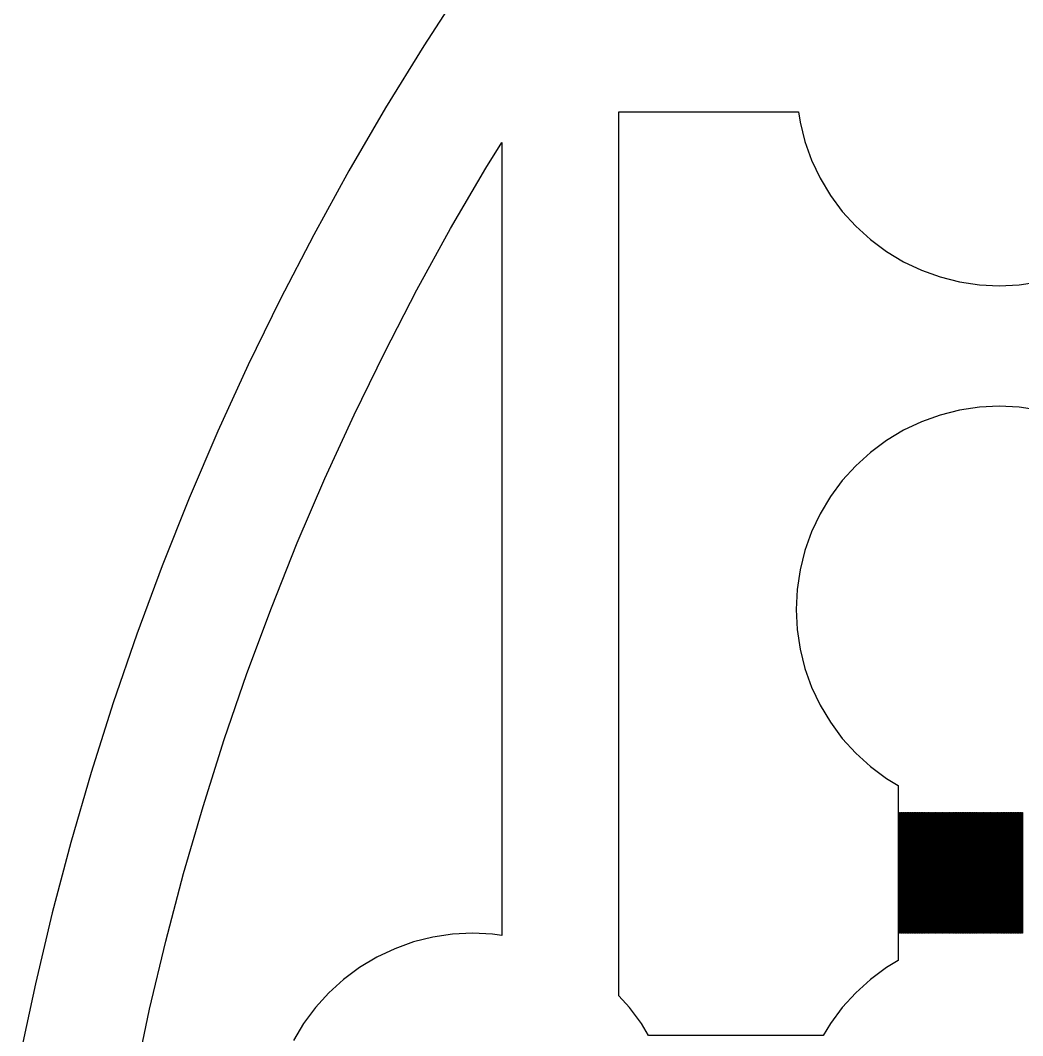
# Model space of a CAD drawing. Extents: x -10 to 91, y -24 to 82.
# Drawn here: x -9.23 to 7.9, y 37.22 to 54.56 of the extents above; entities that cross this region are included whole.
import ezdxf

# ---------------------------------------------------------------- set-up
doc = ezdxf.new("R2010")
doc.units = 0

msp = doc.modelspace()

# ---------------------------------------------------------------- linework, layer by layer
for p, q in [((-1.6555, 55.1674), (-2.33406, 54.1244)), ((-2.33406, 54.1244), (-2.98683, 53.065)), ((-2.98683, 53.065), (-3.6134, 51.9899)), ((1, 37.9025), (1, 53)), ((1, 53), (4.07043, 53)), ((4.07043, 53), (4.09668, 52.823)), ((4.09668, 52.823), (4.17943, 52.4927)), ((-1.27138, 52.0368), (-1, 52.4772)), ((-1, 52.4772), (-1, 38.9296)), ((4.17943, 52.4927), (4.29414, 52.1721)), ((-1.87323, 51.0041), (-1.27138, 52.0368)), ((4.29414, 52.1721), (4.43974, 51.8643)), ((-3.6134, 51.9899), (-4.21339, 50.8998)), ((4.43974, 51.8643), (4.61481, 51.5722)), ((4.61481, 51.5722), (4.81766, 51.2987)), ((4.81766, 51.2987), (5.04634, 51.0463)), ((-2.44955, 49.957), (-1.87323, 51.0041)), ((5.04634, 51.0463), (5.29866, 50.8177)), ((-4.21339, 50.8998), (-4.78647, 49.7953)), ((5.29866, 50.8177), (5.57217, 50.6148)), ((5.57217, 50.6148), (5.86426, 50.4397)), ((5.86426, 50.4397), (6.17209, 50.2941)), ((6.17209, 50.2941), (6.49272, 50.1794)), ((6.49272, 50.1794), (6.82304, 50.0967)), ((-3.00002, 48.8961), (-2.44955, 49.957)), ((6.82304, 50.0967), (7.15988, 50.0467)), ((7.15988, 50.0467), (7.5, 50.03)), ((7.5, 50.03), (7.84012, 50.0467)), ((7.84012, 50.0467), (8.17696, 50.0967)), ((-4.78647, 49.7953), (-5.33224, 48.677)), ((-3.52428, 47.8219), (-3.00002, 48.8961)), ((-5.33224, 48.677), (-5.85043, 47.5457)), ((6.82304, 47.9033), (6.49272, 47.8206)), ((7.15988, 47.9533), (6.82304, 47.9033)), ((7.5, 47.97), (7.15988, 47.9533)), ((7.84012, 47.9533), (7.5, 47.97)), ((8.17696, 47.9033), (7.84012, 47.9533)), ((-4.022, 46.7352), (-3.52428, 47.8219)), ((6.17209, 47.7059), (5.86426, 47.5603)), ((6.49272, 47.8206), (6.17209, 47.7059)), ((-5.85043, 47.5457), (-6.34068, 46.402)), ((5.86426, 47.5603), (5.57217, 47.3852)), ((5.57217, 47.3852), (5.29866, 47.1823)), ((5.29866, 47.1823), (5.04634, 46.9537)), ((5.04634, 46.9537), (4.81766, 46.7013)), ((-4.49292, 45.6367), (-4.022, 46.7352)), ((4.81766, 46.7013), (4.61481, 46.4278)), ((-6.34068, 46.402), (-6.80273, 45.2467)), ((4.61481, 46.4278), (4.43974, 46.1357)), ((4.43974, 46.1357), (4.29414, 45.8279)), ((4.29414, 45.8279), (4.17943, 45.5073)), ((-4.93674, 44.5269), (-4.49292, 45.6367)), ((4.17943, 45.5073), (4.09668, 45.177)), ((-6.80273, 45.2467), (-7.23628, 44.0803)), ((4.09668, 45.177), (4.04672, 44.8401)), ((4.04672, 44.8401), (4.03001, 44.5)), ((-5.3532, 43.4065), (-4.93674, 44.5269)), ((4.03001, 44.5), (4.04672, 44.1599)), ((-7.23628, 44.0803), (-7.64107, 42.9037)), ((4.04672, 44.1599), (4.09668, 43.823)), ((4.09668, 43.823), (4.17943, 43.4927)), ((-5.74202, 42.2763), (-5.3532, 43.4065)), ((4.17943, 43.4927), (4.29414, 43.1721)), ((4.29414, 43.1721), (4.43974, 42.8642)), ((-7.64107, 42.9037), (-8.01686, 41.7174)), ((4.43974, 42.8642), (4.61481, 42.5722)), ((4.61481, 42.5722), (4.81766, 42.2986)), ((-6.10298, 41.1369), (-5.74202, 42.2763)), ((4.81766, 42.2986), (5.04634, 42.0463)), ((5.04634, 42.0463), (5.29866, 41.8176)), ((5.29866, 41.8176), (5.57217, 41.6148)), ((-8.01686, 41.7174), (-8.36343, 40.5223)), ((5.57217, 41.6148), (5.77501, 41.4932)), ((5.77501, 41.4932), (5.77501, 38.5068)), ((-6.43588, 39.9889), (-6.10298, 41.1369)), ((5.785, 38.97), (5.785, 41.03)), ((5.785, 41.03), (5.79501, 41.03)), ((5.79501, 41.03), (5.79501, 38.97)), ((5.80501, 38.97), (5.80501, 41.03)), ((5.80501, 41.03), (5.815, 41.03)), ((5.815, 41.03), (5.815, 38.97)), ((5.82501, 38.97), (5.82501, 41.03)), ((5.82501, 41.03), (5.83501, 41.03)), ((5.83501, 41.03), (5.83501, 38.97)), ((5.845, 38.97), (5.845, 41.03)), ((5.845, 41.03), (5.85501, 41.03)), ((5.85501, 41.03), (5.85501, 38.97)), ((5.86501, 38.97), (5.86501, 41.03)), ((5.86501, 41.03), (5.875, 41.03)), ((5.875, 41.03), (5.875, 38.97)), ((5.88501, 38.97), (5.88501, 41.03)), ((5.88501, 41.03), (5.895, 41.03)), ((5.895, 41.03), (5.895, 38.97)), ((5.90501, 38.97), (5.90501, 41.03)), ((5.90501, 41.03), (5.91501, 41.03)), ((5.91501, 41.03), (5.91501, 38.97)), ((5.925, 38.97), (5.925, 41.03)), ((5.925, 41.03), (5.93501, 41.03)), ((5.93501, 41.03), (5.93501, 38.97)), ((5.94501, 38.97), (5.94501, 41.03)), ((5.94501, 41.03), (5.955, 41.03)), ((5.955, 41.03), (5.955, 38.97)), ((5.96501, 38.97), (5.96501, 41.03)), ((5.96501, 41.03), (5.97501, 41.03)), ((5.97501, 41.03), (5.97501, 38.97)), ((5.985, 38.97), (5.985, 41.03)), ((5.985, 41.03), (5.99501, 41.03)), ((5.99501, 41.03), (5.99501, 38.97)), ((6.005, 38.97), (6.005, 41.03)), ((6.005, 41.03), (6.01501, 41.03)), ((6.01501, 41.03), (6.01501, 38.97)), ((6.02501, 38.97), (6.02501, 41.03)), ((6.02501, 41.03), (6.035, 41.03)), ((6.035, 41.03), (6.035, 38.97)), ((6.04501, 38.97), (6.04501, 41.03)), ((6.04501, 41.03), (6.05501, 41.03)), ((6.05501, 41.03), (6.05501, 38.97)), ((6.065, 38.97), (6.065, 41.03)), ((6.065, 41.03), (6.07501, 41.03)), ((6.07501, 41.03), (6.07501, 38.97)), ((6.08501, 38.97), (6.08501, 41.03)), ((6.08501, 41.03), (6.095, 41.03)), ((6.095, 41.03), (6.095, 38.97)), ((6.10501, 38.97), (6.10501, 41.03)), ((6.10501, 41.03), (6.11501, 41.03)), ((6.11501, 41.03), (6.11501, 38.97)), ((6.125, 38.97), (6.125, 41.03)), ((6.125, 41.03), (6.13501, 41.03)), ((6.13501, 41.03), (6.13501, 38.97)), ((6.145, 38.97), (6.145, 41.03)), ((6.145, 41.03), (6.15501, 41.03)), ((6.15501, 41.03), (6.15501, 38.97)), ((6.16501, 38.97), (6.16501, 41.03)), ((6.16501, 41.03), (6.175, 41.03)), ((6.175, 41.03), (6.175, 38.97)), ((6.18501, 38.97), (6.18501, 41.03)), ((6.18501, 41.03), (6.19501, 41.03)), ((6.19501, 41.03), (6.19501, 38.97)), ((6.205, 38.97), (6.205, 41.03)), ((6.205, 41.03), (6.21501, 41.03)), ((6.21501, 41.03), (6.21501, 38.97)), ((6.22501, 38.97), (6.22501, 41.03)), ((6.22501, 41.03), (6.235, 41.03)), ((6.235, 41.03), (6.235, 38.97)), ((6.24501, 38.97), (6.24501, 41.03)), ((6.24501, 41.03), (6.255, 41.03)), ((6.255, 41.03), (6.255, 38.97)), ((6.26501, 38.97), (6.26501, 41.03)), ((6.26501, 41.03), (6.27501, 41.03)), ((6.27501, 41.03), (6.27501, 38.97)), ((6.285, 38.97), (6.285, 41.03)), ((6.285, 41.03), (6.29501, 41.03)), ((6.29501, 41.03), (6.29501, 38.97)), ((6.30501, 38.97), (6.30501, 41.03)), ((6.30501, 41.03), (6.315, 41.03)), ((6.315, 41.03), (6.315, 38.97)), ((6.32501, 38.97), (6.32501, 41.03)), ((6.32501, 41.03), (6.33501, 41.03)), ((6.33501, 41.03), (6.33501, 38.97)), ((6.345, 38.97), (6.345, 41.03)), ((6.345, 41.03), (6.35501, 41.03)), ((6.35501, 41.03), (6.35501, 38.97)), ((6.36501, 38.97), (6.36501, 41.03)), ((6.36501, 41.03), (6.375, 41.03)), ((6.375, 41.03), (6.375, 38.97)), ((6.38501, 38.97), (6.38501, 41.03)), ((6.38501, 41.03), (6.395, 41.03)), ((6.395, 41.03), (6.395, 38.97)), ((6.40501, 38.97), (6.40501, 41.03)), ((6.40501, 41.03), (6.41501, 41.03)), ((6.41501, 41.03), (6.41501, 38.97)), ((6.425, 38.97), (6.425, 41.03)), ((6.425, 41.03), (6.43501, 41.03)), ((6.43501, 41.03), (6.43501, 38.97)), ((6.44501, 38.97), (6.44501, 41.03)), ((6.44501, 41.03), (6.455, 41.03)), ((6.455, 41.03), (6.455, 38.97)), ((6.46501, 38.97), (6.46501, 41.03)), ((6.46501, 41.03), (6.47501, 41.03)), ((6.47501, 41.03), (6.47501, 38.97)), ((6.485, 38.97), (6.485, 41.03)), ((6.485, 41.03), (6.49501, 41.03)), ((6.49501, 41.03), (6.49501, 38.97)), ((6.505, 38.97), (6.505, 41.03)), ((6.505, 41.03), (6.51501, 41.03)), ((6.51501, 41.03), (6.51501, 38.97)), ((6.52501, 38.97), (6.52501, 41.03)), ((6.52501, 41.03), (6.535, 41.03)), ((6.535, 41.03), (6.535, 38.97)), ((6.54501, 38.97), (6.54501, 41.03)), ((6.54501, 41.03), (6.55501, 41.03)), ((6.55501, 41.03), (6.55501, 38.97)), ((6.565, 38.97), (6.565, 41.03)), ((6.565, 41.03), (6.57501, 41.03)), ((6.57501, 41.03), (6.57501, 38.97)), ((6.58501, 38.97), (6.58501, 41.03)), ((6.58501, 41.03), (6.595, 41.03)), ((6.595, 41.03), (6.595, 38.97)), ((6.60501, 38.97), (6.60501, 41.03)), ((6.60501, 41.03), (6.61501, 41.03)), ((6.61501, 41.03), (6.61501, 38.97)), ((6.625, 38.97), (6.625, 41.03)), ((6.625, 41.03), (6.63501, 41.03)), ((6.63501, 41.03), (6.63501, 38.97)), ((6.645, 38.97), (6.645, 41.03)), ((6.645, 41.03), (6.65501, 41.03)), ((6.65501, 41.03), (6.65501, 38.97)), ((6.66501, 38.97), (6.66501, 41.03)), ((6.66501, 41.03), (6.675, 41.03)), ((6.675, 41.03), (6.675, 38.97)), ((6.68501, 38.97), (6.68501, 41.03)), ((6.68501, 41.03), (6.69501, 41.03)), ((6.69501, 41.03), (6.69501, 38.97)), ((6.705, 38.97), (6.705, 41.03)), ((6.705, 41.03), (6.71501, 41.03)), ((6.71501, 41.03), (6.71501, 38.97)), ((6.72501, 38.97), (6.72501, 41.03)), ((6.72501, 41.03), (6.735, 41.03)), ((6.735, 41.03), (6.735, 38.97)), ((6.74501, 38.97), (6.74501, 41.03)), ((6.74501, 41.03), (6.755, 41.03)), ((6.755, 41.03), (6.755, 38.97)), ((6.76501, 38.97), (6.76501, 41.03)), ((6.76501, 41.03), (6.77501, 41.03)), ((6.77501, 41.03), (6.77501, 38.97)), ((6.785, 38.97), (6.785, 41.03)), ((6.785, 41.03), (6.79501, 41.03)), ((6.79501, 41.03), (6.79501, 38.97)), ((6.80501, 38.97), (6.80501, 41.03)), ((6.80501, 41.03), (6.815, 41.03)), ((6.815, 41.03), (6.815, 38.97)), ((6.82501, 38.97), (6.82501, 41.03)), ((6.82501, 41.03), (6.83501, 41.03)), ((6.83501, 41.03), (6.83501, 38.97)), ((6.845, 38.97), (6.845, 41.03)), ((6.845, 41.03), (6.85501, 41.03)), ((6.85501, 41.03), (6.85501, 38.97)), ((6.86501, 38.97), (6.86501, 41.03)), ((6.86501, 41.03), (6.875, 41.03)), ((6.875, 41.03), (6.875, 38.97)), ((6.88501, 38.97), (6.88501, 41.03)), ((6.88501, 41.03), (6.895, 41.03)), ((6.895, 41.03), (6.895, 38.97)), ((6.90501, 38.97), (6.90501, 41.03)), ((6.90501, 41.03), (6.91501, 41.03)), ((6.91501, 41.03), (6.91501, 38.97)), ((6.925, 38.97), (6.925, 41.03)), ((6.925, 41.03), (6.93501, 41.03)), ((6.93501, 41.03), (6.93501, 38.97)), ((6.94501, 38.97), (6.94501, 41.03)), ((6.94501, 41.03), (6.955, 41.03)), ((6.955, 41.03), (6.955, 38.97)), ((6.96501, 38.97), (6.96501, 41.03)), ((6.96501, 41.03), (6.97501, 41.03)), ((6.97501, 41.03), (6.97501, 38.97)), ((6.985, 38.97), (6.985, 41.03)), ((6.985, 41.03), (6.99501, 41.03)), ((6.99501, 41.03), (6.99501, 38.97)), ((7.005, 38.97), (7.005, 41.03)), ((7.005, 41.03), (7.01501, 41.03)), ((7.01501, 41.03), (7.01501, 38.97)), ((7.02501, 38.97), (7.02501, 41.03)), ((7.02501, 41.03), (7.035, 41.03)), ((7.035, 41.03), (7.035, 38.97)), ((7.04501, 38.97), (7.04501, 41.03)), ((7.04501, 41.03), (7.05501, 41.03)), ((7.05501, 41.03), (7.05501, 38.97)), ((7.065, 38.97), (7.065, 41.03)), ((7.065, 41.03), (7.07501, 41.03)), ((7.07501, 41.03), (7.07501, 38.97)), ((7.08501, 38.97), (7.08501, 41.03)), ((7.08501, 41.03), (7.095, 41.03)), ((7.095, 41.03), (7.095, 38.97)), ((7.10501, 38.97), (7.10501, 41.03)), ((7.10501, 41.03), (7.11501, 41.03)), ((7.11501, 41.03), (7.11501, 38.97)), ((7.125, 38.97), (7.125, 41.03)), ((7.125, 41.03), (7.13501, 41.03)), ((7.13501, 41.03), (7.13501, 38.97)), ((7.145, 38.97), (7.145, 41.03)), ((7.145, 41.03), (7.15501, 41.03)), ((7.15501, 41.03), (7.15501, 38.97)), ((7.16501, 38.97), (7.16501, 41.03)), ((7.16501, 41.03), (7.175, 41.03)), ((7.175, 41.03), (7.175, 38.97)), ((7.18501, 38.97), (7.18501, 41.03)), ((7.18501, 41.03), (7.19501, 41.03)), ((7.19501, 41.03), (7.19501, 38.97)), ((7.205, 38.97), (7.205, 41.03)), ((7.205, 41.03), (7.21501, 41.03)), ((7.21501, 41.03), (7.21501, 38.97)), ((7.22501, 38.97), (7.22501, 41.03)), ((7.22501, 41.03), (7.235, 41.03)), ((7.235, 41.03), (7.235, 38.97)), ((7.24501, 38.97), (7.24501, 41.03)), ((7.24501, 41.03), (7.255, 41.03)), ((7.255, 41.03), (7.255, 38.97)), ((7.26501, 38.97), (7.26501, 41.03)), ((7.26501, 41.03), (7.27501, 41.03)), ((7.27501, 41.03), (7.27501, 38.97)), ((7.285, 38.97), (7.285, 41.03)), ((7.285, 41.03), (7.29501, 41.03)), ((7.29501, 41.03), (7.29501, 38.97)), ((7.30501, 38.97), (7.30501, 41.03)), ((7.30501, 41.03), (7.315, 41.03)), ((7.315, 41.03), (7.315, 38.97)), ((7.32501, 38.97), (7.32501, 41.03)), ((7.32501, 41.03), (7.33501, 41.03)), ((7.33501, 41.03), (7.33501, 38.97)), ((7.345, 38.97), (7.345, 41.03)), ((7.345, 41.03), (7.35501, 41.03)), ((7.35501, 41.03), (7.35501, 38.97)), ((7.36501, 38.97), (7.36501, 41.03)), ((7.36501, 41.03), (7.375, 41.03)), ((7.375, 41.03), (7.375, 38.97)), ((7.38501, 38.97), (7.38501, 41.03)), ((7.38501, 41.03), (7.395, 41.03)), ((7.395, 41.03), (7.395, 38.97)), ((7.40501, 38.97), (7.40501, 41.03)), ((7.40501, 41.03), (7.41501, 41.03)), ((7.41501, 41.03), (7.41501, 38.97)), ((7.425, 38.97), (7.425, 41.03)), ((7.425, 41.03), (7.43501, 41.03)), ((7.43501, 41.03), (7.43501, 38.97)), ((7.44501, 38.97), (7.44501, 41.03)), ((7.44501, 41.03), (7.455, 41.03)), ((7.455, 41.03), (7.455, 38.97)), ((7.46501, 38.97), (7.46501, 41.03)), ((7.46501, 41.03), (7.47501, 41.03)), ((7.47501, 41.03), (7.47501, 38.97)), ((7.485, 38.97), (7.485, 41.03)), ((7.485, 41.03), (7.49501, 41.03)), ((7.49501, 41.03), (7.49501, 38.97)), ((7.50499, 38.97), (7.50499, 41.03)), ((7.50499, 41.03), (7.515, 41.03)), ((7.515, 41.03), (7.515, 38.97)), ((7.52499, 38.97), (7.52499, 41.03)), ((7.52499, 41.03), (7.53499, 41.03)), ((7.53499, 41.03), (7.53499, 38.97)), ((7.545, 38.97), (7.545, 41.03)), ((7.545, 41.03), (7.55499, 41.03)), ((7.55499, 41.03), (7.55499, 38.97)), ((7.56499, 38.97), (7.56499, 41.03)), ((7.56499, 41.03), (7.575, 41.03)), ((7.575, 41.03), (7.575, 38.97)), ((7.58499, 38.97), (7.58499, 41.03)), ((7.58499, 41.03), (7.59499, 41.03)), ((7.59499, 41.03), (7.59499, 38.97)), ((7.605, 38.97), (7.605, 41.03)), ((7.605, 41.03), (7.61499, 41.03)), ((7.61499, 41.03), (7.61499, 38.97)), ((7.625, 38.97), (7.625, 41.03)), ((7.625, 41.03), (7.63499, 41.03)), ((7.63499, 41.03), (7.63499, 38.97)), ((7.64499, 38.97), (7.64499, 41.03)), ((7.64499, 41.03), (7.655, 41.03)), ((7.655, 41.03), (7.655, 38.97)), ((7.66499, 38.97), (7.66499, 41.03)), ((7.66499, 41.03), (7.67499, 41.03)), ((7.67499, 41.03), (7.67499, 38.97)), ((7.685, 38.97), (7.685, 41.03)), ((7.685, 41.03), (7.69499, 41.03)), ((7.69499, 41.03), (7.69499, 38.97)), ((7.70499, 38.97), (7.70499, 41.03)), ((7.70499, 41.03), (7.715, 41.03)), ((7.715, 41.03), (7.715, 38.97)), ((7.72499, 38.97), (7.72499, 41.03)), ((7.72499, 41.03), (7.73499, 41.03)), ((7.73499, 41.03), (7.73499, 38.97)), ((7.745, 38.97), (7.745, 41.03)), ((7.745, 41.03), (7.75499, 41.03)), ((7.75499, 41.03), (7.75499, 38.97)), ((7.765, 38.97), (7.765, 41.03)), ((7.765, 41.03), (7.77499, 41.03)), ((7.77499, 41.03), (7.77499, 38.97)), ((7.78499, 38.97), (7.78499, 41.03)), ((7.78499, 41.03), (7.795, 41.03)), ((7.795, 41.03), (7.795, 38.97)), ((7.80499, 38.97), (7.80499, 41.03)), ((7.80499, 41.03), (7.81499, 41.03)), ((7.81499, 41.03), (7.81499, 38.97)), ((7.825, 38.97), (7.825, 41.03)), ((7.825, 41.03), (7.83499, 41.03)), ((7.83499, 41.03), (7.83499, 38.97)), ((7.84499, 38.97), (7.84499, 41.03)), ((7.84499, 41.03), (7.855, 41.03)), ((7.855, 41.03), (7.855, 38.97)), ((7.86499, 38.97), (7.86499, 41.03)), ((7.86499, 41.03), (7.875, 41.03)), ((7.875, 41.03), (7.875, 38.97)), ((7.88499, 38.97), (7.88499, 41.03)), ((7.88499, 41.03), (7.89499, 41.03)), ((7.89499, 41.03), (7.89499, 38.97)), ((-8.36343, 40.5223), (-8.68057, 39.3191)), ((-6.74051, 38.8331), (-6.43588, 39.9889)), ((-8.68057, 39.3191), (-8.96809, 38.1084)), ((-2.17696, 38.9033), (-2.50728, 38.8206)), ((-1.84012, 38.9533), (-2.17696, 38.9033)), ((-1.5, 38.97), (-1.84012, 38.9533)), ((-1.15987, 38.9533), (-1.5, 38.97)), ((-1, 38.9296), (-1.15987, 38.9533)), ((5.79501, 38.97), (5.785, 38.97)), ((5.815, 38.97), (5.80501, 38.97)), ((5.83501, 38.97), (5.82501, 38.97)), ((5.85501, 38.97), (5.845, 38.97)), ((5.875, 38.97), (5.86501, 38.97)), ((5.895, 38.97), (5.88501, 38.97)), ((5.91501, 38.97), (5.90501, 38.97)), ((5.93501, 38.97), (5.925, 38.97)), ((5.955, 38.97), (5.94501, 38.97)), ((5.97501, 38.97), (5.96501, 38.97)), ((5.99501, 38.97), (5.985, 38.97)), ((6.01501, 38.97), (6.005, 38.97)), ((6.035, 38.97), (6.02501, 38.97)), ((6.05501, 38.97), (6.04501, 38.97)), ((6.07501, 38.97), (6.065, 38.97)), ((6.095, 38.97), (6.08501, 38.97)), ((6.11501, 38.97), (6.10501, 38.97)), ((6.13501, 38.97), (6.125, 38.97)), ((6.15501, 38.97), (6.145, 38.97)), ((6.175, 38.97), (6.16501, 38.97)), ((6.19501, 38.97), (6.18501, 38.97)), ((6.21501, 38.97), (6.205, 38.97)), ((6.235, 38.97), (6.22501, 38.97)), ((6.255, 38.97), (6.24501, 38.97)), ((6.27501, 38.97), (6.26501, 38.97)), ((6.29501, 38.97), (6.285, 38.97)), ((6.315, 38.97), (6.30501, 38.97)), ((6.33501, 38.97), (6.32501, 38.97)), ((6.35501, 38.97), (6.345, 38.97)), ((6.375, 38.97), (6.36501, 38.97)), ((6.395, 38.97), (6.38501, 38.97)), ((6.41501, 38.97), (6.40501, 38.97)), ((6.43501, 38.97), (6.425, 38.97)), ((6.455, 38.97), (6.44501, 38.97)), ((6.47501, 38.97), (6.46501, 38.97)), ((6.49501, 38.97), (6.485, 38.97)), ((6.51501, 38.97), (6.505, 38.97)), ((6.535, 38.97), (6.52501, 38.97)), ((6.55501, 38.97), (6.54501, 38.97)), ((6.57501, 38.97), (6.565, 38.97)), ((6.595, 38.97), (6.58501, 38.97)), ((6.61501, 38.97), (6.60501, 38.97)), ((6.63501, 38.97), (6.625, 38.97)), ((6.65501, 38.97), (6.645, 38.97)), ((6.675, 38.97), (6.66501, 38.97)), ((6.69501, 38.97), (6.68501, 38.97)), ((6.71501, 38.97), (6.705, 38.97)), ((6.735, 38.97), (6.72501, 38.97)), ((6.755, 38.97), (6.74501, 38.97)), ((6.77501, 38.97), (6.76501, 38.97)), ((6.79501, 38.97), (6.785, 38.97)), ((6.815, 38.97), (6.80501, 38.97)), ((6.83501, 38.97), (6.82501, 38.97)), ((6.85501, 38.97), (6.845, 38.97)), ((6.875, 38.97), (6.86501, 38.97)), ((6.895, 38.97), (6.88501, 38.97)), ((6.91501, 38.97), (6.90501, 38.97)), ((6.93501, 38.97), (6.925, 38.97)), ((6.955, 38.97), (6.94501, 38.97)), ((6.97501, 38.97), (6.96501, 38.97)), ((6.99501, 38.97), (6.985, 38.97)), ((7.01501, 38.97), (7.005, 38.97)), ((7.035, 38.97), (7.02501, 38.97)), ((7.05501, 38.97), (7.04501, 38.97)), ((7.07501, 38.97), (7.065, 38.97)), ((7.095, 38.97), (7.08501, 38.97)), ((7.11501, 38.97), (7.10501, 38.97)), ((7.13501, 38.97), (7.125, 38.97)), ((7.15501, 38.97), (7.145, 38.97)), ((7.175, 38.97), (7.16501, 38.97)), ((7.19501, 38.97), (7.18501, 38.97)), ((7.21501, 38.97), (7.205, 38.97)), ((7.235, 38.97), (7.22501, 38.97)), ((7.255, 38.97), (7.24501, 38.97)), ((7.27501, 38.97), (7.26501, 38.97)), ((7.29501, 38.97), (7.285, 38.97)), ((7.315, 38.97), (7.30501, 38.97)), ((7.33501, 38.97), (7.32501, 38.97)), ((7.35501, 38.97), (7.345, 38.97)), ((7.375, 38.97), (7.36501, 38.97)), ((7.395, 38.97), (7.38501, 38.97)), ((7.41501, 38.97), (7.40501, 38.97)), ((7.43501, 38.97), (7.425, 38.97)), ((7.455, 38.97), (7.44501, 38.97)), ((7.47501, 38.97), (7.46501, 38.97)), ((7.49501, 38.97), (7.485, 38.97)), ((7.515, 38.97), (7.50499, 38.97)), ((7.53499, 38.97), (7.52499, 38.97)), ((7.55499, 38.97), (7.545, 38.97)), ((7.575, 38.97), (7.56499, 38.97)), ((7.59499, 38.97), (7.58499, 38.97)), ((7.61499, 38.97), (7.605, 38.97)), ((7.63499, 38.97), (7.625, 38.97)), ((7.655, 38.97), (7.64499, 38.97)), ((7.67499, 38.97), (7.66499, 38.97)), ((7.69499, 38.97), (7.685, 38.97)), ((7.715, 38.97), (7.70499, 38.97)), ((7.73499, 38.97), (7.72499, 38.97)), ((7.75499, 38.97), (7.745, 38.97)), ((7.77499, 38.97), (7.765, 38.97)), ((7.795, 38.97), (7.78499, 38.97)), ((7.81499, 38.97), (7.80499, 38.97)), ((7.83499, 38.97), (7.825, 38.97)), ((7.855, 38.97), (7.84499, 38.97)), ((7.875, 38.97), (7.86499, 38.97)), ((7.89499, 38.97), (7.88499, 38.97)), ((-7.01669, 37.6702), (-6.74051, 38.8331)), ((-2.82791, 38.7059), (-3.13574, 38.5603)), ((-2.50728, 38.8206), (-2.82791, 38.7059)), ((-3.13574, 38.5603), (-3.42783, 38.3852)), ((5.77501, 38.5068), (5.57217, 38.3852)), ((-3.42783, 38.3852), (-3.70134, 38.1823)), ((5.57217, 38.3852), (5.29866, 38.1824)), ((-3.70134, 38.1823), (-3.95366, 37.9537)), ((5.29866, 38.1824), (5.04634, 37.9537)), ((-8.96809, 38.1084), (-9.2258, 36.8911)), ((-3.95366, 37.9537), (-4.18234, 37.7013)), ((1.18236, 37.7013), (1, 37.9025)), ((5.04634, 37.9537), (4.81766, 37.7014)), ((-7.26424, 36.5009), (-7.01669, 37.6702)), ((-4.18234, 37.7013), (-4.38519, 37.4278)), ((1.38521, 37.4278), (1.18236, 37.7013)), ((4.81766, 37.7014), (4.61481, 37.4278)), ((-4.38519, 37.4278), (-4.56026, 37.1357)), ((1.50677, 37.225), (1.38521, 37.4278)), ((4.61481, 37.4278), (4.49323, 37.225)), ((4.49323, 37.225), (1.50677, 37.225))]:
    msp.add_line(p, q)

doc.saveas('drawing.dxf')
